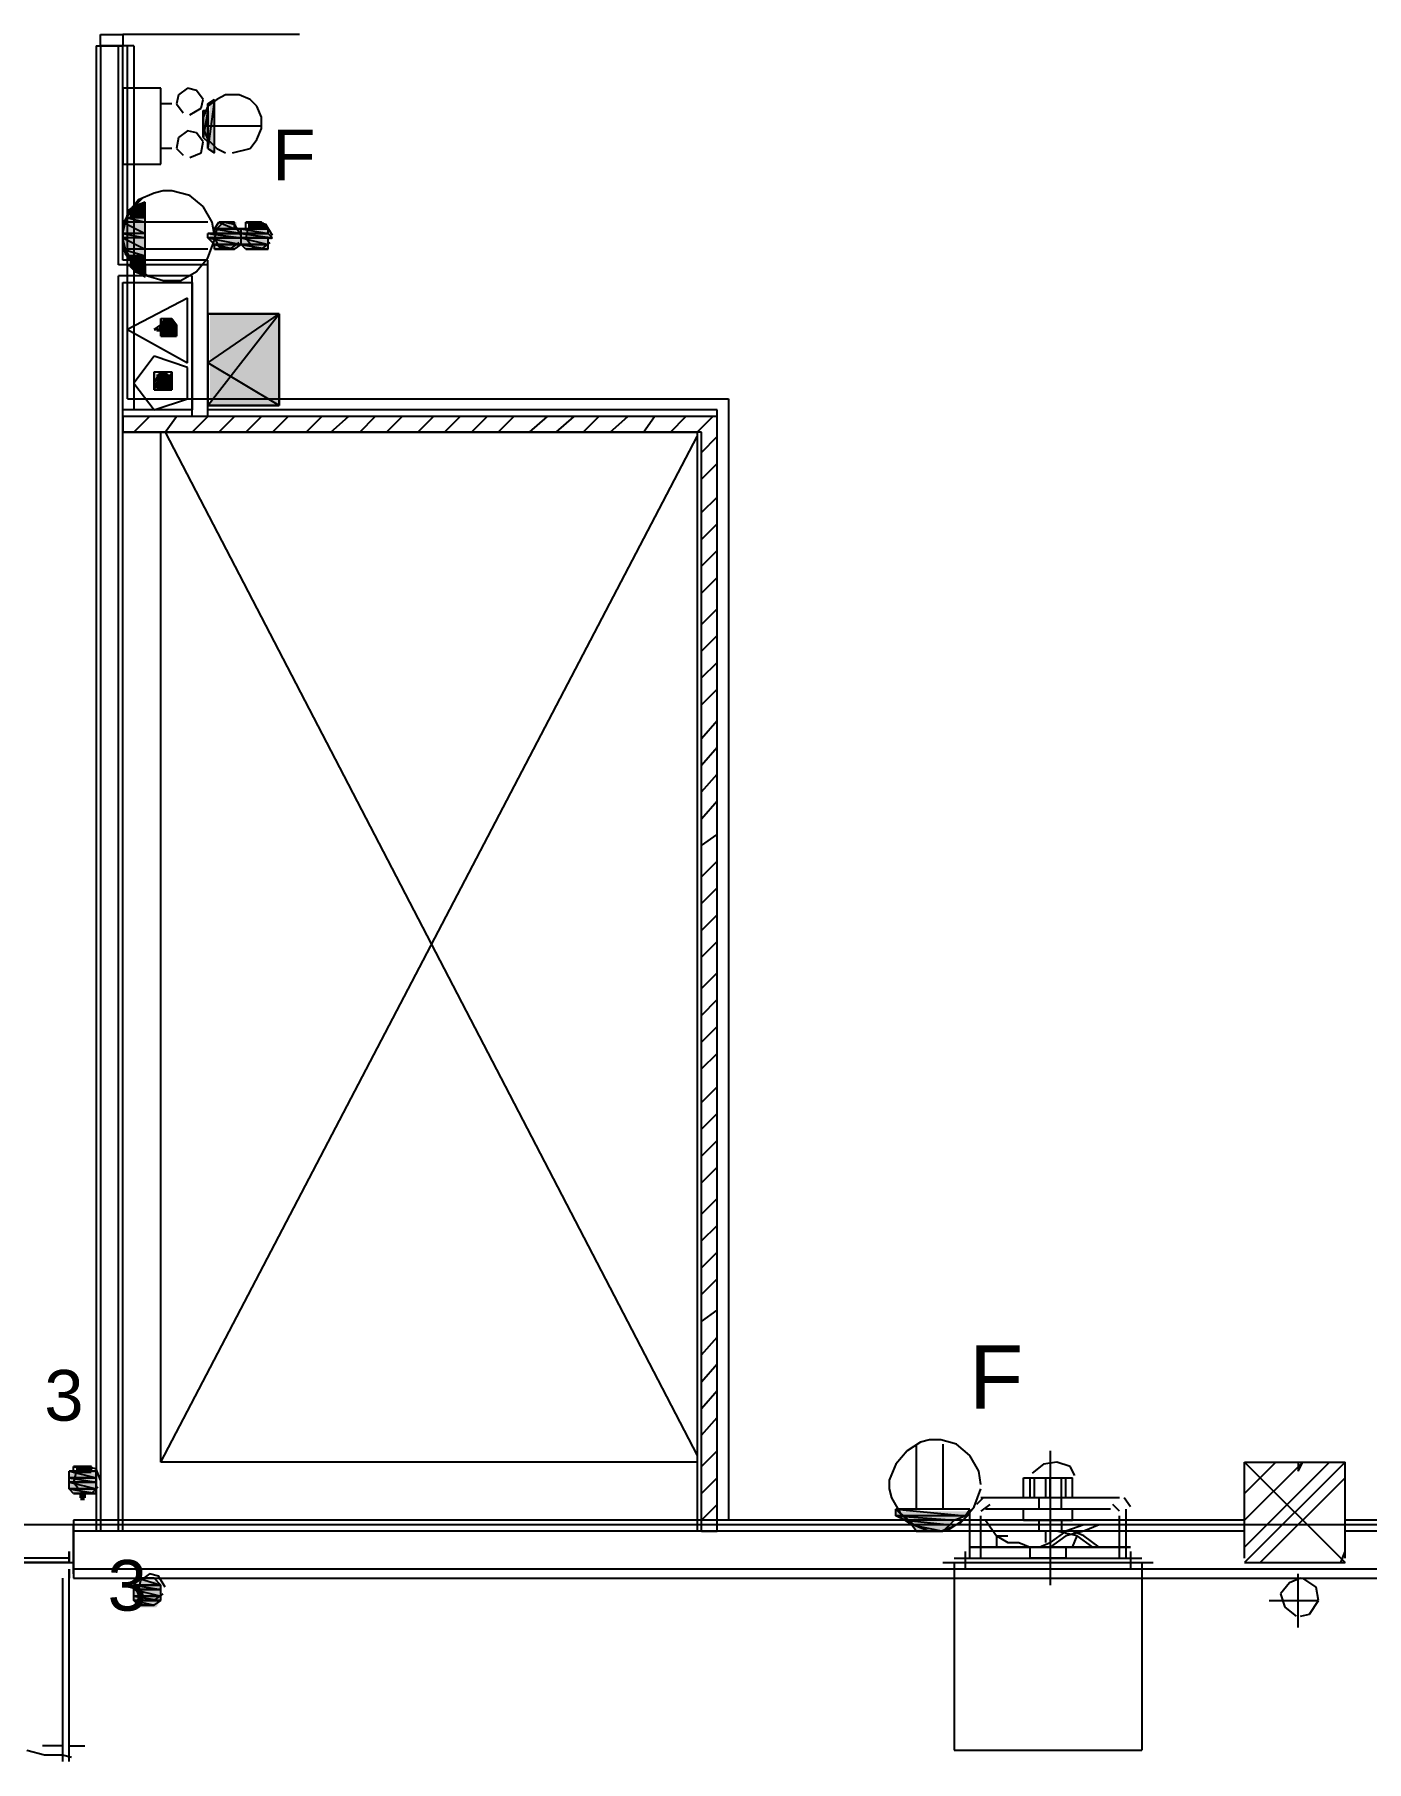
# Model space of a CAD drawing. Header units: millimetres. Extents: x 5 to 415, y 48 to 251.
# Drawn here: x 107.92 to 118.44, y 69.81 to 83.45 of the extents above; entities that cross this region are included whole.
import ezdxf

# ---------------------------------------------------------------- set-up
doc = ezdxf.new("R2010")
doc.units = ezdxf.units.MM
for name, color, linetype in [('H', 7, 'Continuous'), ('P', 7, 'Continuous'), ('T', 7, 'Continuous')]:
    doc.layers.add(name, color=color, linetype=linetype)

msp = doc.modelspace()

# ---------------------------------------------------------------- hatches: boundary and pattern name
at = {"layer": 'H', "linetype": 'Continuous'}
for points in [[(109.343, 82.515), (109.308, 82.55), (109.308, 82.885), (109.343, 82.938), (109.343, 82.515)], [(109.255, 82.638), (109.255, 82.85), (109.308, 82.85), (109.308, 82.585), (109.255, 82.638)], [(108.673, 82.038), (108.708, 82.091), (108.797, 82.091), (108.797, 82.038), (108.673, 82.038)], [(108.708, 82.091), (108.797, 82.127), (108.797, 82.091), (108.708, 82.091)], [(108.62, 81.968), (108.673, 82.003), (108.797, 82.003), (108.797, 81.968), (108.62, 81.968)], [(108.62, 81.88), (108.62, 81.968), (108.797, 81.968), (108.797, 81.88), (108.62, 81.88)], [(108.673, 82.003), (108.673, 82.038), (108.797, 82.038), (108.797, 82.003), (108.673, 82.003)], [(109.343, 81.915), (109.379, 81.968), (109.52, 81.968), (109.52, 81.915), (109.343, 81.915)], [(109.608, 81.915), (109.608, 81.968), (109.732, 81.968), (109.767, 81.915), (109.608, 81.915)], [(108.62, 81.827), (108.62, 81.88), (108.797, 81.88), (108.797, 81.827), (108.62, 81.827)], [(108.62, 81.756), (108.62, 81.827), (108.797, 81.827), (108.797, 81.756), (108.62, 81.756)], [(109.308, 81.827), (109.308, 81.88), (109.555, 81.88), (109.555, 81.827), (109.308, 81.827)], [(109.343, 81.792), (109.308, 81.827), (109.555, 81.827), (109.555, 81.792), (109.343, 81.792)], [(109.343, 81.88), (109.343, 81.915), (109.555, 81.915), (109.555, 81.88), (109.343, 81.88)], [(109.555, 81.88), (109.555, 81.915), (109.767, 81.915), (109.767, 81.88), (109.555, 81.88)], [(109.555, 81.827), (109.555, 81.88), (109.767, 81.88), (109.802, 81.827), (109.555, 81.827)], [(109.555, 81.792), (109.555, 81.827), (109.767, 81.827), (109.767, 81.792), (109.555, 81.792)], [(108.673, 81.703), (108.62, 81.756), (108.797, 81.756), (108.797, 81.703), (108.673, 81.703)], [(108.673, 81.615), (108.673, 81.703), (108.797, 81.703), (108.797, 81.615), (108.673, 81.615)], [(109.343, 81.756), (109.343, 81.792), (109.555, 81.792), (109.52, 81.756), (109.343, 81.756)], [(109.608, 81.756), (109.555, 81.792), (109.767, 81.792), (109.767, 81.756), (109.608, 81.756)], [(108.797, 81.527), (108.708, 81.58), (108.673, 81.615), (108.797, 81.58), (108.797, 81.527)], [(108.797, 81.58), (108.673, 81.615), (108.797, 81.615), (108.797, 81.58)], [(108.885, 81.104), (108.92, 81.157), (108.92, 81.104), (108.885, 81.104)], [(108.92, 81.068), (108.92, 81.192), (108.973, 81.192), (108.973, 81.068), (108.92, 81.068)], [(108.973, 81.068), (108.973, 81.192), (109.008, 81.192), (109.008, 81.068), (108.973, 81.068)], [(109.008, 81.068), (109.008, 81.192), (109.044, 81.157), (109.044, 81.068), (109.008, 81.068)], [(109.308, 80.522), (109.308, 81.245), (109.855, 81.245), (109.855, 80.522), (109.308, 80.522)], [(108.885, 80.645), (108.885, 80.768), (108.92, 80.768), (108.92, 80.645), (108.885, 80.645)], [(108.92, 80.645), (108.92, 80.768), (108.973, 80.768), (108.973, 80.645), (108.92, 80.645)], [(108.973, 80.645), (108.973, 80.768), (109.008, 80.768), (109.008, 80.645), (108.973, 80.645)], [(108.25, 72.09), (108.25, 72.143), (108.373, 72.143), (108.373, 72.09), (108.25, 72.09)], [(108.197, 72.055), (108.197, 72.09), (108.409, 72.09), (108.409, 72.055), (108.197, 72.055)], [(108.197, 72.002), (108.197, 72.055), (108.409, 72.055), (108.409, 72.002), (108.197, 72.002)], [(108.197, 71.967), (108.197, 72.002), (108.409, 72.002), (108.409, 71.967), (108.197, 71.967)], [(108.25, 71.931), (108.197, 71.967), (108.409, 71.967), (108.409, 71.931), (108.25, 71.931)], [(108.285, 71.878), (108.285, 71.931), (108.32, 71.931), (108.32, 71.878), (108.285, 71.878)], [(114.723, 71.755), (114.723, 71.79), (115.323, 71.79), (115.27, 71.755), (114.723, 71.755)], [(114.812, 71.72), (114.723, 71.755), (115.27, 71.755), (115.182, 71.72), (114.812, 71.72)], [(114.847, 71.667), (114.812, 71.72), (115.182, 71.72), (115.147, 71.667), (114.847, 71.667)], [(114.9, 71.632), (114.847, 71.667), (115.147, 71.667), (115.094, 71.632), (114.9, 71.632)], [(108.708, 71.208), (108.744, 71.243), (108.885, 71.243), (108.92, 71.208), (108.708, 71.208)], [(108.708, 71.173), (108.708, 71.208), (108.92, 71.208), (108.92, 71.173), (108.708, 71.173)], [(108.708, 71.12), (108.708, 71.173), (108.92, 71.173), (108.92, 71.12), (108.708, 71.12)], [(108.708, 71.085), (108.708, 71.12), (108.92, 71.12), (108.92, 71.085), (108.708, 71.085)], [(108.744, 71.032), (108.708, 71.085), (108.92, 71.085), (108.885, 71.032), (108.744, 71.032)]]:
    msp.add_hatch(color=256, dxfattribs=at).paths.add_polyline_path(points)

# ---------------------------------------------------------------- linework, layer by layer
at = {"layer": 'P'}
for points in [[(108.444, 83.361), (108.444, 83.45)], [(108.444, 83.45), (108.62, 83.45)], [(108.62, 83.45), (108.62, 83.361)], [(110.014, 83.45), (108.62, 83.45)], [(110.014, 83.45), (108.62, 83.45)], [(108.409, 83.361), (108.409, 71.632)], [(108.409, 83.361), (108.62, 83.361)], [(108.444, 83.361), (108.444, 71.632)], [(108.62, 83.361), (108.444, 83.361)], [(108.585, 83.361), (108.444, 83.361)], [(108.585, 83.361), (108.444, 83.361)], [(108.585, 81.633), (108.585, 83.361)], [(108.62, 81.668), (108.62, 83.361)], [(108.708, 83.361), (108.62, 83.361)], [(108.656, 80.574), (108.656, 83.361)], [(108.708, 83.361), (108.708, 80.486)], [(108.92, 83.026), (108.62, 83.026)], [(108.62, 83.026), (108.62, 82.427)], [(108.92, 82.427), (108.92, 83.026)], [(109.008, 82.903), (108.92, 82.903)], [(109.061, 82.973), (109.044, 82.903)], [(109.044, 82.903), (109.097, 82.832)], [(109.132, 83.026), (109.061, 82.973)], [(109.202, 83.009), (109.132, 83.026)], [(109.255, 82.938), (109.202, 83.009)], [(109.238, 82.868), (109.255, 82.938)], [(109.361, 82.938), (109.291, 82.885)], [(109.361, 82.938), (109.291, 82.885)], [(109.343, 82.938), (109.291, 82.55)], [(109.343, 82.938), (109.291, 82.55)], [(109.291, 82.903), (109.343, 82.938)], [(109.291, 82.55), (109.291, 82.903)], [(109.291, 82.55), (109.291, 82.903)], [(109.291, 82.903), (109.291, 82.603)], [(109.291, 82.903), (109.291, 82.603)], [(109.291, 82.85), (109.291, 82.903)], [(109.343, 82.515), (109.343, 82.938)], [(109.432, 82.973), (109.361, 82.938)], [(109.432, 82.973), (109.361, 82.938)], [(109.538, 82.973), (109.432, 82.973)], [(109.538, 82.973), (109.432, 82.973)], [(109.626, 82.938), (109.538, 82.973)], [(109.626, 82.938), (109.538, 82.973)], [(109.679, 82.885), (109.626, 82.938)], [(109.679, 82.885), (109.626, 82.938)], [(109.149, 82.815), (109.238, 82.868)], [(109.291, 82.885), (109.255, 82.797)], [(109.291, 82.885), (109.255, 82.797)], [(109.291, 82.85), (109.255, 82.638)], [(109.291, 82.85), (109.255, 82.638)], [(109.255, 82.638), (109.255, 82.85)], [(109.255, 82.85), (109.291, 82.85)], [(109.255, 82.638), (109.255, 82.85)], [(109.255, 82.85), (109.255, 82.691)], [(109.255, 82.85), (109.255, 82.691)], [(109.255, 82.815), (109.255, 82.85)], [(109.255, 82.691), (109.255, 82.815)], [(109.255, 82.691), (109.255, 82.815)], [(109.255, 82.815), (109.255, 82.726)], [(109.255, 82.815), (109.255, 82.726)], [(109.255, 82.762), (109.255, 82.815)], [(109.255, 82.797), (109.255, 82.709)], [(109.255, 82.797), (109.255, 82.709)], [(109.291, 82.603), (109.291, 82.85)], [(109.291, 82.603), (109.291, 82.85)], [(109.714, 82.797), (109.679, 82.885)], [(109.714, 82.797), (109.679, 82.885)], [(109.714, 82.709), (109.714, 82.797)], [(109.714, 82.709), (109.714, 82.797)], [(109.061, 82.638), (109.044, 82.55)], [(109.132, 82.691), (109.061, 82.638)], [(109.202, 82.673), (109.132, 82.691)], [(109.255, 82.603), (109.202, 82.673)], [(109.255, 82.726), (109.255, 82.762)], [(109.714, 82.726), (109.255, 82.726)], [(109.255, 82.726), (109.255, 82.691)], [(109.255, 82.709), (109.291, 82.621)], [(109.255, 82.709), (109.291, 82.621)], [(109.255, 82.691), (109.255, 82.638)], [(109.255, 82.638), (109.291, 82.603)], [(109.679, 82.621), (109.714, 82.709)], [(109.679, 82.621), (109.714, 82.709)], [(109.008, 82.55), (108.92, 82.55)], [(109.044, 82.55), (109.097, 82.497)], [(109.149, 82.479), (109.238, 82.515)], [(109.238, 82.515), (109.255, 82.603)], [(109.291, 82.621), (109.361, 82.55)], [(109.291, 82.621), (109.361, 82.55)], [(109.291, 82.603), (109.291, 82.55)], [(109.291, 82.55), (109.343, 82.515)], [(109.361, 82.55), (109.432, 82.515)], [(109.361, 82.55), (109.432, 82.515)], [(109.485, 82.515), (109.626, 82.55)], [(109.485, 82.515), (109.626, 82.55)], [(109.626, 82.55), (109.679, 82.621)], [(109.626, 82.55), (109.679, 82.621)], [(108.62, 82.427), (108.92, 82.427)], [(108.744, 82.144), (108.656, 82.038)], [(108.744, 82.144), (108.656, 82.038)], [(108.656, 82.056), (108.708, 82.091)], [(108.779, 82.162), (108.691, 82.074)], [(108.797, 82.127), (108.708, 82.091)], [(108.708, 82.091), (108.797, 82.127)], [(108.797, 82.091), (108.708, 82.091)], [(108.708, 82.091), (108.797, 82.056)], [(108.708, 82.091), (108.797, 82.056)], [(108.867, 82.197), (108.744, 82.144)], [(108.867, 82.197), (108.744, 82.144)], [(108.797, 81.545), (108.797, 82.127)], [(108.797, 82.056), (108.797, 82.091)], [(108.938, 82.215), (108.867, 82.197)], [(108.938, 82.215), (108.867, 82.197)], [(109.008, 82.215), (108.938, 82.215)], [(109.008, 82.215), (108.938, 82.215)], [(109.149, 82.18), (109.008, 82.215)], [(109.149, 82.18), (109.008, 82.215)], [(109.255, 82.091), (109.149, 82.18)], [(109.255, 82.091), (109.149, 82.18)], [(109.326, 81.968), (109.255, 82.091)], [(109.326, 81.968), (109.255, 82.091)], [(108.656, 82.038), (108.62, 81.897)], [(108.656, 82.038), (108.62, 81.897)], [(108.62, 81.968), (108.656, 82.003)], [(108.638, 81.986), (108.62, 81.897)], [(108.797, 81.968), (108.62, 81.968)], [(108.797, 81.968), (108.62, 81.968)], [(108.62, 81.968), (108.797, 81.88)], [(108.62, 81.968), (108.797, 81.88)], [(108.62, 81.88), (108.62, 81.968)], [(108.691, 82.074), (108.638, 81.986)], [(108.797, 82.056), (108.656, 82.056)], [(108.797, 82.056), (108.656, 82.056)], [(108.656, 82.056), (108.797, 82.003)], [(108.656, 82.056), (108.797, 82.003)], [(108.656, 82.003), (108.656, 82.056)], [(108.797, 82.003), (108.656, 82.003)], [(108.797, 82.003), (108.656, 82.003)], [(108.656, 82.003), (108.797, 81.968)], [(108.656, 82.003), (108.797, 81.968)], [(108.797, 82.003), (108.797, 82.056)], [(108.797, 81.968), (108.797, 82.003)], [(109.291, 81.968), (108.797, 81.968)], [(108.797, 81.88), (108.797, 81.968)], [(109.343, 81.862), (109.326, 81.968)], [(109.343, 81.862), (109.326, 81.968)], [(109.343, 81.915), (109.379, 81.968)], [(109.414, 81.968), (109.361, 81.915)], [(109.432, 81.968), (109.379, 81.968)], [(109.379, 81.968), (109.432, 81.968)], [(109.467, 81.968), (109.379, 81.968)], [(109.379, 81.968), (109.467, 81.968)], [(109.379, 81.968), (109.467, 81.968)], [(109.467, 81.968), (109.379, 81.968)], [(109.502, 81.968), (109.379, 81.968)], [(109.379, 81.968), (109.502, 81.968)], [(109.502, 81.968), (109.379, 81.968)], [(109.379, 81.968), (109.467, 81.968)], [(109.502, 81.968), (109.379, 81.968)], [(109.379, 81.968), (109.502, 81.915)], [(109.379, 81.968), (109.502, 81.915)], [(109.502, 81.95), (109.414, 81.968)], [(109.467, 81.968), (109.467, 81.968)], [(109.467, 81.968), (109.467, 81.968)], [(109.467, 81.968), (109.467, 81.968)], [(109.467, 81.968), (109.467, 81.968)], [(109.467, 81.968), (109.502, 81.968)], [(109.502, 81.915), (109.502, 81.968)], [(109.555, 81.862), (109.502, 81.95)], [(109.714, 81.968), (109.59, 81.968)], [(109.59, 81.968), (109.643, 81.968)], [(109.714, 81.968), (109.59, 81.968)], [(109.59, 81.968), (109.714, 81.968)], [(109.59, 81.968), (109.714, 81.968)], [(109.714, 81.968), (109.59, 81.968)], [(109.714, 81.968), (109.59, 81.968)], [(109.59, 81.968), (109.767, 81.915)], [(109.59, 81.968), (109.767, 81.915)], [(109.59, 81.915), (109.59, 81.968)], [(109.679, 81.968), (109.608, 81.915)], [(109.643, 81.968), (109.679, 81.968)], [(109.679, 81.968), (109.643, 81.968)], [(109.679, 81.968), (109.643, 81.968)], [(109.643, 81.968), (109.679, 81.968)], [(109.643, 81.968), (109.714, 81.968)], [(109.749, 81.95), (109.679, 81.968)], [(109.679, 81.968), (109.714, 81.968)], [(109.714, 81.968), (109.679, 81.968)], [(109.714, 81.968), (109.714, 81.968)], [(109.714, 81.968), (109.714, 81.968)], [(109.767, 81.915), (109.714, 81.968)], [(109.802, 81.862), (109.749, 81.95)], [(108.62, 81.897), (108.62, 81.827)], [(108.62, 81.897), (108.62, 81.827)], [(108.62, 81.897), (108.62, 81.809)], [(108.797, 81.88), (108.62, 81.88)], [(108.797, 81.88), (108.62, 81.88)], [(108.62, 81.88), (108.797, 81.844)], [(108.62, 81.88), (108.797, 81.844)], [(108.62, 81.844), (108.62, 81.88)], [(108.797, 81.844), (108.62, 81.844)], [(108.797, 81.844), (108.62, 81.844)], [(108.62, 81.844), (108.797, 81.756)], [(108.62, 81.844), (108.797, 81.756)], [(108.62, 81.756), (108.62, 81.844)], [(108.62, 81.827), (108.638, 81.756)], [(108.62, 81.827), (108.638, 81.756)], [(108.797, 81.844), (108.797, 81.88)], [(108.797, 81.756), (108.797, 81.844)], [(109.343, 81.88), (109.291, 81.88)], [(109.291, 81.88), (109.555, 81.88)], [(109.555, 81.88), (109.291, 81.88)], [(109.291, 81.88), (109.555, 81.844)], [(109.291, 81.88), (109.555, 81.844)], [(109.291, 81.844), (109.291, 81.88)], [(109.555, 81.844), (109.291, 81.844)], [(109.555, 81.844), (109.291, 81.844)], [(109.291, 81.844), (109.555, 81.844)], [(109.291, 81.844), (109.555, 81.844)], [(109.555, 81.844), (109.291, 81.844)], [(109.555, 81.844), (109.291, 81.844)], [(109.291, 81.844), (109.555, 81.792)], [(109.291, 81.844), (109.555, 81.792)], [(109.343, 81.792), (109.291, 81.844)], [(109.291, 81.686), (109.343, 81.827)], [(109.291, 81.686), (109.343, 81.827)], [(109.361, 81.915), (109.343, 81.844)], [(109.502, 81.915), (109.343, 81.915)], [(109.555, 81.915), (109.343, 81.915)], [(109.343, 81.915), (109.555, 81.915)], [(109.555, 81.915), (109.343, 81.915)], [(109.343, 81.915), (109.502, 81.915)], [(109.555, 81.915), (109.343, 81.915)], [(109.343, 81.915), (109.555, 81.88)], [(109.343, 81.915), (109.555, 81.88)], [(109.343, 81.88), (109.343, 81.915)], [(109.555, 81.88), (109.343, 81.88)], [(109.555, 81.88), (109.343, 81.88)], [(109.343, 81.88), (109.555, 81.88)], [(109.555, 81.88), (109.343, 81.88)], [(109.343, 81.844), (109.379, 81.774)], [(109.502, 81.915), (109.555, 81.915)], [(109.555, 81.88), (109.555, 81.915)], [(109.59, 81.915), (109.555, 81.915)], [(109.555, 81.915), (109.767, 81.915)], [(109.767, 81.915), (109.555, 81.915)], [(109.555, 81.915), (109.767, 81.88)], [(109.555, 81.915), (109.767, 81.88)], [(109.555, 81.88), (109.555, 81.915)], [(109.555, 81.88), (109.555, 81.88)], [(109.555, 81.844), (109.555, 81.88)], [(109.767, 81.88), (109.555, 81.88)], [(109.767, 81.88), (109.555, 81.88)], [(109.555, 81.88), (109.767, 81.88)], [(109.555, 81.88), (109.767, 81.88)], [(109.767, 81.88), (109.555, 81.88)], [(109.767, 81.88), (109.555, 81.88)], [(109.555, 81.88), (109.802, 81.844)], [(109.555, 81.88), (109.802, 81.844)], [(109.555, 81.844), (109.555, 81.88)], [(109.555, 81.844), (109.555, 81.844)], [(109.555, 81.844), (109.555, 81.844)], [(109.555, 81.792), (109.555, 81.844)], [(109.802, 81.844), (109.555, 81.844)], [(109.767, 81.844), (109.555, 81.844)], [(109.555, 81.844), (109.767, 81.844)], [(109.767, 81.844), (109.555, 81.844)], [(109.555, 81.844), (109.802, 81.844)], [(109.767, 81.844), (109.555, 81.844)], [(109.555, 81.844), (109.767, 81.792)], [(109.555, 81.844), (109.767, 81.792)], [(109.555, 81.792), (109.555, 81.844)], [(109.608, 81.915), (109.59, 81.844)], [(109.767, 81.915), (109.59, 81.915)], [(109.767, 81.915), (109.59, 81.915)], [(109.59, 81.915), (109.767, 81.915)], [(109.767, 81.915), (109.59, 81.915)], [(109.59, 81.844), (109.643, 81.774)], [(109.767, 81.915), (109.767, 81.915)], [(109.767, 81.88), (109.767, 81.915)], [(109.767, 81.88), (109.767, 81.88)], [(109.767, 81.88), (109.767, 81.88)], [(109.802, 81.844), (109.767, 81.88)], [(109.802, 81.844), (109.767, 81.844)], [(109.767, 81.792), (109.767, 81.844)], [(108.62, 81.809), (108.638, 81.721)], [(108.797, 81.756), (108.62, 81.756)], [(108.797, 81.756), (108.62, 81.756)], [(108.62, 81.756), (108.797, 81.703)], [(108.62, 81.756), (108.797, 81.703)], [(108.656, 81.703), (108.62, 81.756)], [(108.638, 81.756), (108.708, 81.633)], [(108.638, 81.756), (108.708, 81.633)], [(108.638, 81.721), (108.691, 81.65)], [(108.797, 81.703), (108.656, 81.703)], [(108.797, 81.703), (108.656, 81.703)], [(108.656, 81.703), (108.797, 81.633)], [(108.656, 81.703), (108.797, 81.633)], [(108.656, 81.633), (108.656, 81.703)], [(109.291, 81.756), (108.797, 81.756)], [(108.797, 81.703), (108.797, 81.756)], [(108.797, 81.633), (108.797, 81.703)], [(109.202, 81.58), (109.291, 81.686)], [(109.202, 81.58), (109.291, 81.686)], [(109.555, 81.792), (109.343, 81.792)], [(109.555, 81.792), (109.343, 81.792)], [(109.343, 81.792), (109.555, 81.792)], [(109.343, 81.792), (109.555, 81.792)], [(109.555, 81.792), (109.343, 81.792)], [(109.555, 81.792), (109.343, 81.792)], [(109.343, 81.792), (109.502, 81.756)], [(109.343, 81.792), (109.502, 81.756)], [(109.343, 81.756), (109.343, 81.792)], [(109.502, 81.756), (109.343, 81.756)], [(109.502, 81.756), (109.343, 81.756)], [(109.343, 81.756), (109.379, 81.756)], [(109.343, 81.756), (109.502, 81.756)], [(109.502, 81.756), (109.343, 81.756)], [(109.379, 81.774), (109.467, 81.756)], [(109.379, 81.756), (109.502, 81.756)], [(109.467, 81.756), (109.379, 81.756)], [(109.379, 81.756), (109.467, 81.756)], [(109.379, 81.756), (109.467, 81.756)], [(109.467, 81.756), (109.379, 81.756)], [(109.467, 81.756), (109.379, 81.756)], [(109.379, 81.756), (109.467, 81.756)], [(109.467, 81.756), (109.379, 81.756)], [(109.379, 81.756), (109.502, 81.756)], [(109.432, 81.756), (109.379, 81.756)], [(109.379, 81.756), (109.432, 81.756)], [(109.432, 81.756), (109.467, 81.756)], [(109.467, 81.756), (109.432, 81.756)], [(109.467, 81.756), (109.538, 81.809)], [(109.467, 81.756), (109.467, 81.756)], [(109.467, 81.756), (109.467, 81.756)], [(109.502, 81.756), (109.467, 81.756)], [(109.502, 81.756), (109.555, 81.792)], [(109.502, 81.756), (109.502, 81.756)], [(109.555, 81.792), (109.555, 81.792)], [(109.555, 81.792), (109.555, 81.792)], [(109.767, 81.792), (109.555, 81.792)], [(109.767, 81.792), (109.555, 81.792)], [(109.555, 81.792), (109.767, 81.792)], [(109.555, 81.792), (109.767, 81.792)], [(109.767, 81.792), (109.555, 81.792)], [(109.767, 81.792), (109.555, 81.792)], [(109.555, 81.792), (109.767, 81.756)], [(109.555, 81.792), (109.767, 81.756)], [(109.59, 81.756), (109.555, 81.792)], [(109.767, 81.756), (109.59, 81.756)], [(109.714, 81.756), (109.59, 81.756)], [(109.59, 81.756), (109.714, 81.756)], [(109.59, 81.756), (109.714, 81.756)], [(109.714, 81.756), (109.59, 81.756)], [(109.714, 81.756), (109.59, 81.756)], [(109.59, 81.756), (109.714, 81.756)], [(109.714, 81.756), (109.59, 81.756)], [(109.59, 81.756), (109.767, 81.756)], [(109.714, 81.756), (109.59, 81.756)], [(109.59, 81.756), (109.679, 81.756)], [(109.59, 81.756), (109.679, 81.756)], [(109.643, 81.756), (109.59, 81.756)], [(109.643, 81.774), (109.714, 81.756)], [(109.679, 81.756), (109.643, 81.756)], [(109.643, 81.756), (109.679, 81.756)], [(109.679, 81.756), (109.643, 81.756)], [(109.679, 81.756), (109.714, 81.756)], [(109.679, 81.756), (109.679, 81.756)], [(109.679, 81.756), (109.679, 81.756)], [(109.714, 81.756), (109.784, 81.809)], [(109.714, 81.756), (109.714, 81.756)], [(109.714, 81.756), (109.714, 81.756)], [(109.767, 81.756), (109.714, 81.756)], [(109.767, 81.792), (109.767, 81.792)], [(109.767, 81.792), (109.767, 81.792)], [(109.767, 81.756), (109.767, 81.792)], [(109.291, 81.633), (108.585, 81.633)], [(108.585, 71.632), (108.585, 81.545)], [(109.167, 81.545), (108.585, 81.545)], [(109.291, 81.668), (108.62, 81.668)], [(108.797, 81.633), (108.656, 81.633)], [(108.656, 81.633), (108.797, 81.58)], [(108.797, 81.58), (108.656, 81.633)], [(108.656, 81.633), (108.797, 81.633)], [(108.797, 81.58), (108.656, 81.633)], [(108.691, 81.65), (108.744, 81.58)], [(108.708, 81.633), (108.814, 81.545)], [(108.708, 81.633), (108.814, 81.545)], [(108.708, 81.58), (108.797, 81.58)], [(108.797, 81.545), (108.708, 81.58)], [(108.797, 81.633), (108.797, 81.58)], [(108.797, 81.58), (108.797, 81.545)], [(108.814, 81.545), (108.938, 81.509)], [(108.814, 81.545), (108.938, 81.509)], [(109.079, 81.509), (109.202, 81.58)], [(109.079, 81.509), (109.202, 81.58)], [(109.167, 80.433), (109.167, 81.545)], [(109.291, 80.486), (109.291, 81.668)], [(109.291, 80.433), (109.291, 81.633)], [(108.62, 71.632), (108.62, 81.492)], [(108.62, 81.492), (109.167, 81.492)], [(108.938, 81.509), (109.008, 81.509)], [(108.938, 81.509), (109.008, 81.509)], [(109.008, 81.509), (109.079, 81.509)], [(109.008, 81.509), (109.079, 81.509)], [(109.167, 81.492), (109.167, 80.486)], [(109.132, 81.368), (108.656, 81.121)], [(109.132, 80.857), (109.132, 81.368)], [(108.867, 81.121), (108.92, 81.157)], [(108.92, 81.157), (108.867, 81.121)], [(108.955, 81.209), (108.92, 81.068)], [(108.955, 81.209), (108.92, 81.068)], [(108.92, 81.068), (108.92, 81.209)], [(108.92, 81.209), (108.955, 81.209)], [(108.92, 81.068), (108.92, 81.209)], [(108.92, 81.209), (108.92, 81.068)], [(108.92, 81.209), (108.92, 81.068)], [(108.92, 81.068), (108.92, 81.209)], [(108.92, 81.068), (108.92, 81.209)], [(108.92, 81.209), (108.92, 81.068)], [(108.92, 81.209), (108.92, 81.068)], [(108.92, 81.157), (108.92, 81.209)], [(108.938, 81.192), (108.92, 81.121)], [(108.92, 81.068), (108.92, 81.157)], [(108.92, 81.157), (108.92, 81.121)], [(108.92, 81.121), (108.92, 81.157)], [(108.92, 81.121), (108.92, 81.157)], [(108.92, 81.157), (108.92, 81.121)], [(109.008, 81.192), (108.938, 81.192)], [(109.008, 81.209), (108.955, 81.068)], [(109.008, 81.209), (108.955, 81.068)], [(108.955, 81.068), (108.955, 81.209)], [(108.955, 81.209), (109.008, 81.209)], [(108.955, 81.068), (108.955, 81.209)], [(108.955, 81.209), (108.955, 81.068)], [(108.955, 81.209), (108.955, 81.068)], [(108.955, 81.068), (108.955, 81.209)], [(108.955, 81.068), (108.955, 81.209)], [(108.955, 81.209), (108.955, 81.068)], [(108.955, 81.068), (108.955, 81.209)], [(108.955, 81.209), (108.955, 81.068)], [(108.955, 81.209), (108.955, 81.068)], [(108.955, 81.068), (108.955, 81.209)], [(108.955, 81.068), (108.955, 81.209)], [(108.955, 81.209), (108.955, 81.068)], [(108.955, 81.068), (108.955, 81.209)], [(109.008, 81.068), (109.008, 81.209)], [(109.008, 81.209), (109.044, 81.157)], [(109.008, 81.068), (109.008, 81.209)], [(109.008, 81.209), (109.008, 81.068)], [(109.008, 81.209), (109.008, 81.068)], [(109.008, 81.068), (109.008, 81.209)], [(109.008, 81.068), (109.008, 81.209)], [(109.008, 81.209), (109.008, 81.068)], [(109.008, 81.068), (109.008, 81.209)], [(109.008, 81.209), (109.008, 81.068)], [(109.008, 81.068), (109.008, 81.209)], [(109.044, 81.121), (109.008, 81.192)], [(109.044, 81.157), (109.008, 81.068)], [(109.044, 81.157), (109.008, 81.068)], [(109.044, 81.121), (109.044, 81.157)], [(109.044, 81.157), (109.044, 81.121)], [(109.044, 81.157), (109.044, 81.121)], [(109.044, 81.121), (109.044, 81.157)], [(109.044, 81.121), (109.044, 81.157)], [(109.044, 81.157), (109.044, 81.121)], [(109.044, 81.068), (109.044, 81.157)], [(109.044, 81.157), (109.044, 81.068)], [(109.044, 81.068), (109.044, 81.157)], [(109.044, 81.157), (109.044, 81.121)], [(109.044, 81.068), (109.044, 81.157)], [(109.291, 81.245), (109.291, 80.522)], [(109.291, 80.522), (109.855, 81.245)], [(109.855, 81.245), (109.291, 81.245)], [(109.291, 80.522), (109.855, 81.245)], [(109.291, 80.522), (109.291, 81.245)], [(109.291, 81.245), (109.855, 81.245)], [(109.855, 81.245), (109.291, 81.245)], [(109.291, 81.245), (109.291, 80.522)], [(109.291, 80.857), (109.855, 81.245)], [(109.855, 81.245), (109.855, 80.522)], [(109.855, 81.245), (109.855, 80.522)], [(109.855, 81.245), (109.855, 80.522)], [(109.855, 80.522), (109.855, 81.245)], [(108.656, 81.121), (109.132, 80.857)], [(108.867, 81.121), (108.92, 81.121)], [(108.92, 81.121), (108.867, 81.121)], [(108.92, 81.121), (108.973, 81.068)], [(108.92, 81.121), (108.92, 81.121)], [(108.92, 81.121), (108.92, 81.121)], [(108.92, 81.121), (108.92, 81.068)], [(108.92, 81.068), (108.92, 81.121)], [(108.92, 81.068), (108.955, 81.068)], [(108.92, 81.068), (108.92, 81.068)], [(108.92, 81.068), (108.92, 81.068)], [(108.92, 81.068), (108.92, 81.068)], [(108.955, 81.068), (109.008, 81.068)], [(108.955, 81.068), (108.955, 81.068)], [(108.955, 81.068), (108.955, 81.068)], [(108.955, 81.068), (108.955, 81.068)], [(108.955, 81.068), (108.955, 81.068)], [(108.973, 81.068), (109.044, 81.121)], [(109.008, 81.068), (109.044, 81.068)], [(109.008, 81.068), (109.008, 81.068)], [(109.008, 81.068), (109.008, 81.068)], [(109.008, 81.068), (109.008, 81.068)], [(109.044, 81.121), (109.044, 81.121)], [(109.044, 81.121), (109.044, 81.121)], [(109.044, 81.121), (109.044, 81.068)], [(108.867, 80.91), (108.708, 80.698)], [(109.132, 80.821), (108.867, 80.91)], [(109.855, 80.522), (109.291, 80.857)], [(108.92, 80.786), (108.867, 80.645)], [(108.92, 80.786), (108.867, 80.645)], [(108.867, 80.645), (108.867, 80.786)], [(108.867, 80.786), (108.92, 80.786)], [(108.867, 80.645), (108.867, 80.786)], [(108.867, 80.786), (108.867, 80.645)], [(108.867, 80.786), (108.867, 80.645)], [(108.867, 80.645), (108.867, 80.786)], [(108.867, 80.645), (108.867, 80.786)], [(108.867, 80.786), (108.867, 80.645)], [(108.867, 80.786), (108.867, 80.645)], [(108.867, 80.733), (108.867, 80.786)], [(108.903, 80.768), (108.867, 80.698)], [(108.867, 80.645), (108.867, 80.733)], [(108.867, 80.733), (108.867, 80.698)], [(108.867, 80.698), (108.867, 80.733)], [(108.867, 80.698), (108.867, 80.733)], [(108.867, 80.733), (108.867, 80.698)], [(108.867, 80.733), (108.867, 80.698)], [(108.867, 80.698), (108.867, 80.733)], [(108.867, 80.698), (108.867, 80.733)], [(108.867, 80.733), (108.867, 80.698)], [(108.973, 80.768), (108.903, 80.768)], [(108.955, 80.786), (108.92, 80.645)], [(108.955, 80.786), (108.92, 80.645)], [(108.92, 80.645), (108.92, 80.786)], [(108.92, 80.786), (108.955, 80.786)], [(108.92, 80.645), (108.92, 80.786)], [(108.92, 80.786), (108.92, 80.645)], [(108.92, 80.786), (108.92, 80.645)], [(108.92, 80.645), (108.92, 80.786)], [(108.92, 80.645), (108.92, 80.786)], [(108.92, 80.786), (108.92, 80.645)], [(108.92, 80.645), (108.92, 80.786)], [(108.92, 80.786), (108.92, 80.645)], [(108.92, 80.645), (108.92, 80.786)], [(109.008, 80.786), (108.955, 80.645)], [(109.008, 80.786), (108.955, 80.645)], [(108.955, 80.645), (108.955, 80.786)], [(108.955, 80.786), (109.008, 80.786)], [(108.955, 80.645), (108.955, 80.786)], [(108.955, 80.786), (108.955, 80.645)], [(108.955, 80.786), (108.955, 80.645)], [(108.955, 80.645), (108.955, 80.786)], [(108.955, 80.645), (108.955, 80.786)], [(108.955, 80.786), (108.955, 80.645)], [(108.955, 80.645), (108.955, 80.786)], [(108.955, 80.786), (108.955, 80.645)], [(108.955, 80.645), (108.955, 80.786)], [(108.991, 80.698), (108.973, 80.768)], [(109.008, 80.645), (109.008, 80.786)], [(109.008, 80.786), (109.008, 80.733)], [(109.008, 80.645), (109.008, 80.786)], [(109.008, 80.698), (109.008, 80.733)], [(109.008, 80.733), (109.008, 80.698)], [(109.008, 80.733), (109.008, 80.698)], [(109.008, 80.698), (109.008, 80.733)], [(109.008, 80.698), (109.008, 80.733)], [(109.008, 80.733), (109.008, 80.698)], [(109.008, 80.645), (109.008, 80.733)], [(109.008, 80.733), (109.008, 80.645)], [(109.008, 80.645), (109.008, 80.733)], [(109.008, 80.733), (109.008, 80.698)], [(109.008, 80.645), (109.008, 80.733)], [(109.008, 80.733), (109.008, 80.645)], [(109.008, 80.733), (109.008, 80.645)], [(109.132, 80.574), (109.132, 80.821)], [(108.708, 80.698), (108.867, 80.486)], [(108.867, 80.698), (108.938, 80.645)], [(108.867, 80.698), (108.867, 80.698)], [(108.867, 80.698), (108.867, 80.698)], [(108.867, 80.698), (108.867, 80.645)], [(108.867, 80.645), (108.867, 80.698)], [(108.867, 80.645), (108.92, 80.645)], [(108.867, 80.645), (108.867, 80.645)], [(108.867, 80.645), (108.867, 80.645)], [(108.867, 80.645), (108.867, 80.645)], [(108.92, 80.645), (108.955, 80.645)], [(108.92, 80.645), (108.92, 80.645)], [(108.92, 80.645), (108.92, 80.645)], [(108.92, 80.645), (108.92, 80.645)], [(108.938, 80.645), (108.991, 80.698)], [(108.955, 80.645), (109.008, 80.645)], [(108.955, 80.645), (108.955, 80.645)], [(108.955, 80.645), (108.955, 80.645)], [(108.955, 80.645), (108.955, 80.645)], [(109.008, 80.698), (109.008, 80.698)], [(109.008, 80.698), (109.008, 80.698)], [(109.008, 80.698), (109.008, 80.645)], [(109.008, 80.645), (109.008, 80.645)], [(109.167, 80.486), (108.62, 80.486)], [(108.656, 80.574), (113.4, 80.574)], [(108.867, 80.486), (109.132, 80.574)], [(109.855, 80.522), (109.291, 80.522)], [(109.855, 80.522), (109.291, 80.522)], [(109.291, 80.522), (109.855, 80.522)], [(113.312, 80.486), (109.291, 80.486)], [(113.312, 71.632), (113.312, 80.486)], [(113.4, 80.574), (113.4, 71.72)], [(108.62, 80.433), (108.62, 80.31)], [(113.312, 80.433), (108.62, 80.433)], [(108.708, 80.31), (108.832, 80.433)], [(108.955, 80.31), (109.044, 80.433)], [(109.167, 80.31), (109.291, 80.433)], [(109.379, 80.31), (109.502, 80.433)], [(109.59, 80.31), (109.714, 80.433)], [(109.802, 80.31), (109.926, 80.433)], [(110.067, 80.31), (110.19, 80.433)], [(110.261, 80.31), (110.402, 80.433)], [(110.49, 80.31), (110.613, 80.433)], [(110.702, 80.31), (110.825, 80.433)], [(110.949, 80.31), (111.072, 80.433)], [(111.16, 80.31), (111.284, 80.433)], [(111.372, 80.31), (111.495, 80.433)], [(111.584, 80.31), (111.707, 80.433)], [(111.831, 80.31), (111.972, 80.433)], [(112.042, 80.31), (112.183, 80.433)], [(112.254, 80.31), (112.377, 80.433)], [(112.466, 80.31), (112.607, 80.433)], [(112.73, 80.31), (112.818, 80.433)], [(112.942, 80.31), (113.065, 80.433)], [(113.153, 80.31), (113.277, 80.433)], [(113.312, 71.632), (113.312, 80.433)], [(108.62, 80.31), (113.153, 80.31)], [(113.189, 80.31), (108.62, 80.31)], [(108.92, 72.178), (108.92, 80.31)], [(108.92, 72.178), (113.153, 80.275)], [(108.955, 80.31), (113.153, 72.231)], [(113.153, 80.31), (113.153, 71.632)], [(113.189, 71.632), (113.189, 80.31)], [(113.189, 80.151), (113.312, 80.275)], [(113.189, 79.939), (113.312, 80.063)], [(113.189, 79.675), (113.312, 79.798)], [(113.189, 79.463), (113.312, 79.587)], [(113.189, 79.252), (113.312, 79.375)], [(113.189, 79.04), (113.312, 79.163)], [(113.189, 78.793), (113.312, 78.916)], [(113.189, 78.581), (113.312, 78.705)], [(113.189, 78.37), (113.312, 78.493)], [(113.189, 78.158), (113.312, 78.281)], [(113.189, 77.893), (113.312, 78.034)], [(113.189, 77.682), (113.312, 77.823)], [(113.189, 77.47), (113.312, 77.611)], [(113.189, 77.258), (113.312, 77.399)], [(113.189, 77.047), (113.312, 77.135)], [(113.189, 76.8), (113.312, 76.923)], [(113.189, 76.588), (113.312, 76.712)], [(113.189, 76.376), (113.312, 76.5)], [(113.189, 76.165), (113.312, 76.288)], [(113.189, 75.918), (113.312, 76.041)], [(113.189, 75.706), (113.312, 75.83)], [(113.189, 75.494), (113.312, 75.618)], [(113.189, 75.283), (113.312, 75.406)], [(113.189, 75.018), (113.312, 75.142)], [(113.189, 74.807), (113.312, 74.93)], [(113.189, 74.595), (113.312, 74.718)], [(113.189, 74.383), (113.312, 74.507)], [(113.189, 74.136), (113.312, 74.26)], [(113.189, 73.925), (113.312, 74.048)], [(113.189, 73.713), (113.312, 73.836)], [(113.189, 73.501), (113.312, 73.625)], [(113.189, 73.29), (113.312, 73.378)], [(113.189, 73.025), (113.312, 73.166)], [(113.189, 72.813), (113.312, 72.954)], [(113.189, 72.602), (113.312, 72.743)], [(113.189, 72.39), (113.312, 72.531)], [(113.189, 72.143), (113.312, 72.267)], [(114.812, 72.267), (114.723, 72.161)], [(114.812, 72.267), (114.723, 72.161)], [(114.917, 72.337), (114.812, 72.267)], [(114.917, 72.337), (114.812, 72.267)], [(114.882, 72.319), (114.882, 71.808)], [(114.988, 72.355), (114.917, 72.337)], [(114.988, 72.355), (114.917, 72.337)], [(115.076, 72.355), (114.988, 72.355)], [(115.076, 72.355), (114.988, 72.355)], [(115.2, 72.319), (115.076, 72.355)], [(115.2, 72.319), (115.076, 72.355)], [(115.094, 72.319), (115.094, 71.808)], [(115.305, 72.231), (115.2, 72.319)], [(115.305, 72.231), (115.2, 72.319)], [(115.94, 72.267), (115.94, 71.208)], [(108.373, 72.143), (108.232, 72.143)], [(108.232, 72.143), (108.285, 72.143)], [(108.373, 72.143), (108.232, 72.143)], [(108.232, 72.143), (108.373, 72.108)], [(108.232, 72.143), (108.373, 72.108)], [(108.232, 72.108), (108.232, 72.143)], [(108.32, 72.143), (108.25, 72.09)], [(108.285, 72.143), (108.32, 72.143)], [(108.32, 72.143), (108.285, 72.143)], [(108.32, 72.143), (108.285, 72.143)], [(108.285, 72.143), (108.32, 72.143)], [(108.285, 72.143), (108.373, 72.143)], [(108.409, 72.125), (108.32, 72.143)], [(108.32, 72.143), (108.373, 72.143)], [(108.373, 72.143), (108.32, 72.143)], [(108.373, 72.108), (108.373, 72.143)], [(113.153, 72.178), (108.92, 72.178)], [(114.723, 72.161), (114.67, 72.037)], [(114.723, 72.161), (114.67, 72.037)], [(115.376, 72.108), (115.305, 72.231)], [(115.376, 72.108), (115.305, 72.231)], [(115.888, 72.161), (115.799, 72.09)], [(115.993, 72.178), (115.888, 72.161)], [(116.099, 72.143), (115.993, 72.178)], [(116.134, 72.073), (116.099, 72.143)], [(117.475, 71.931), (117.722, 72.178)], [(117.475, 71.72), (117.934, 72.178)], [(117.475, 71.508), (118.145, 72.178)], [(117.475, 72.178), (118.269, 72.178)], [(117.475, 71.42), (117.475, 72.178)], [(118.269, 72.178), (117.475, 71.385)], [(117.475, 72.178), (118.269, 71.385)], [(117.898, 72.178), (117.898, 72.108)], [(117.898, 72.108), (117.934, 72.178)], [(118.269, 71.42), (118.269, 72.178)], [(108.409, 72.108), (108.197, 72.108)], [(108.197, 72.108), (108.232, 72.108)], [(108.409, 72.108), (108.197, 72.108)], [(108.197, 72.108), (108.409, 72.055)], [(108.197, 72.108), (108.409, 72.055)], [(108.197, 72.055), (108.197, 72.108)], [(108.409, 72.055), (108.197, 72.055)], [(108.409, 72.055), (108.197, 72.055)], [(108.197, 72.055), (108.409, 72.055)], [(108.197, 72.055), (108.409, 72.055)], [(108.409, 72.055), (108.197, 72.055)], [(108.409, 72.055), (108.197, 72.055)], [(108.197, 72.055), (108.409, 72.02)], [(108.197, 72.055), (108.409, 72.02)], [(108.197, 72.02), (108.197, 72.055)], [(108.409, 72.02), (108.197, 72.02)], [(108.409, 72.02), (108.197, 72.02)], [(108.197, 72.02), (108.409, 72.02)], [(108.197, 72.02), (108.409, 72.02)], [(108.409, 72.02), (108.197, 72.02)], [(108.409, 72.02), (108.197, 72.02)], [(108.197, 72.02), (108.409, 71.967)], [(108.197, 72.02), (108.409, 71.967)], [(108.197, 71.967), (108.197, 72.02)], [(108.373, 72.108), (108.232, 72.108)], [(108.409, 72.108), (108.232, 72.108)], [(108.232, 72.108), (108.409, 72.108)], [(108.409, 72.108), (108.232, 72.108)], [(108.232, 72.108), (108.373, 72.108)], [(108.409, 72.108), (108.232, 72.108)], [(108.232, 72.108), (108.409, 72.108)], [(108.232, 72.108), (108.409, 72.108)], [(108.25, 72.09), (108.232, 72.02)], [(108.232, 72.02), (108.285, 71.949)], [(108.373, 72.108), (108.409, 72.108)], [(108.444, 72.037), (108.409, 72.125)], [(108.409, 72.108), (108.409, 72.108)], [(108.409, 72.055), (108.409, 72.108)], [(108.409, 72.055), (108.409, 72.055)], [(108.409, 72.055), (108.409, 72.055)], [(108.409, 72.02), (108.409, 72.055)], [(108.409, 72.02), (108.409, 72.02)], [(108.409, 72.02), (108.409, 72.02)], [(108.409, 71.967), (108.409, 72.02)], [(113.189, 71.931), (113.312, 72.055)], [(114.67, 72.037), (114.67, 71.967)], [(114.67, 72.037), (114.67, 71.967)], [(115.394, 72.002), (115.376, 72.108)], [(115.394, 72.002), (115.376, 72.108)], [(115.729, 71.896), (115.729, 72.055)], [(115.729, 72.055), (116.117, 72.055)], [(115.782, 71.896), (115.782, 72.055)], [(115.782, 71.896), (115.782, 72.055)], [(115.817, 71.896), (115.817, 72.055)], [(115.905, 71.896), (115.905, 72.055)], [(115.94, 71.896), (115.94, 72.055)], [(116.029, 71.896), (116.029, 72.055)], [(116.064, 71.896), (116.064, 72.055)], [(116.064, 71.896), (116.064, 72.055)], [(116.117, 71.896), (116.117, 72.055)], [(117.598, 71.385), (118.269, 72.055)], [(108.409, 71.967), (108.197, 71.967)], [(108.409, 71.967), (108.197, 71.967)], [(108.197, 71.967), (108.409, 71.967)], [(108.197, 71.967), (108.409, 71.967)], [(108.409, 71.967), (108.197, 71.967)], [(108.409, 71.967), (108.197, 71.967)], [(108.197, 71.967), (108.409, 71.931)], [(108.197, 71.967), (108.409, 71.931)], [(108.232, 71.931), (108.197, 71.967)], [(108.409, 71.931), (108.232, 71.931)], [(108.373, 71.931), (108.232, 71.931)], [(108.232, 71.931), (108.373, 71.931)], [(108.232, 71.931), (108.373, 71.931)], [(108.373, 71.931), (108.232, 71.931)], [(108.373, 71.931), (108.232, 71.931)], [(108.232, 71.931), (108.373, 71.931)], [(108.373, 71.931), (108.232, 71.931)], [(108.232, 71.931), (108.409, 71.931)], [(108.373, 71.931), (108.232, 71.931)], [(108.232, 71.931), (108.32, 71.931)], [(108.232, 71.931), (108.32, 71.931)], [(108.285, 71.931), (108.232, 71.931)], [(108.285, 71.949), (108.373, 71.931)], [(108.32, 71.931), (108.285, 71.931)], [(108.285, 71.931), (108.285, 71.896)], [(108.285, 71.896), (108.285, 71.931)], [(108.32, 71.931), (108.373, 71.931)], [(108.32, 71.931), (108.32, 71.896)], [(108.32, 71.896), (108.32, 71.931)], [(108.373, 71.931), (108.426, 71.984)], [(108.373, 71.931), (108.373, 71.931)], [(108.373, 71.931), (108.373, 71.931)], [(108.409, 71.931), (108.373, 71.931)], [(108.409, 71.967), (108.409, 71.967)], [(108.409, 71.967), (108.409, 71.967)], [(108.409, 71.931), (108.409, 71.967)], [(114.67, 71.967), (114.688, 71.896)], [(114.67, 71.967), (114.688, 71.896)], [(114.688, 71.896), (114.759, 71.773)], [(114.688, 71.896), (114.759, 71.773)], [(115.341, 71.826), (115.394, 71.967)], [(115.341, 71.826), (115.394, 71.967)], [(115.411, 71.896), (115.358, 71.843)], [(116.487, 71.896), (115.394, 71.896)], [(115.852, 71.808), (115.852, 71.896)], [(116.029, 71.808), (116.029, 71.896)], [(116.575, 71.826), (116.523, 71.896)], [(113.189, 71.72), (113.312, 71.843)], [(115.305, 71.808), (114.723, 71.808)], [(114.723, 71.808), (115.27, 71.755)], [(114.723, 71.808), (115.27, 71.755)], [(114.723, 71.755), (114.723, 71.808)], [(114.723, 71.808), (114.829, 71.702)], [(115.305, 71.808), (114.723, 71.808)], [(115.27, 71.755), (114.723, 71.755)], [(115.27, 71.755), (114.723, 71.755)], [(114.723, 71.755), (115.182, 71.72)], [(114.723, 71.755), (115.182, 71.72)], [(114.794, 71.72), (114.723, 71.755)], [(114.759, 71.773), (114.864, 71.684)], [(114.759, 71.773), (114.864, 71.684)], [(115.182, 71.72), (115.27, 71.755)], [(115.235, 71.702), (115.305, 71.773)], [(115.253, 71.72), (115.341, 71.826)], [(115.253, 71.72), (115.341, 71.826)], [(115.27, 71.755), (115.305, 71.808)], [(115.305, 71.42), (115.305, 71.808)], [(115.464, 71.843), (115.394, 71.79)], [(115.394, 71.42), (115.394, 71.755)], [(116.417, 71.808), (115.429, 71.808)], [(115.729, 71.72), (115.729, 71.808)], [(116.117, 71.72), (116.117, 71.808)], [(116.487, 71.79), (116.434, 71.843)], [(116.487, 71.42), (116.487, 71.755)], [(116.54, 71.42), (116.54, 71.808)], [(393.982, 71.684), (38.858, 71.684)], [(108.232, 71.72), (108.232, 71.261)], [(117.475, 71.72), (108.232, 71.72)], [(108.232, 71.684), (108.232, 71.296)], [(108.232, 71.296), (108.232, 71.684)], [(108.232, 71.684), (108.232, 71.296)], [(108.232, 71.296), (108.232, 71.684)], [(108.232, 71.296), (108.232, 71.684)], [(117.475, 71.632), (108.232, 71.632)], [(113.189, 71.632), (113.312, 71.632)], [(115.182, 71.72), (114.794, 71.72)], [(115.182, 71.72), (114.794, 71.72)], [(114.794, 71.72), (115.147, 71.684)], [(114.794, 71.72), (115.147, 71.684)], [(114.847, 71.684), (114.794, 71.72)], [(114.829, 71.702), (114.9, 71.667)], [(115.147, 71.684), (114.847, 71.684)], [(115.147, 71.684), (114.847, 71.684)], [(114.847, 71.684), (115.094, 71.632)], [(114.847, 71.684), (115.094, 71.632)], [(114.882, 71.632), (114.847, 71.684)], [(114.864, 71.684), (114.988, 71.632)], [(114.864, 71.684), (114.988, 71.632)], [(115.094, 71.632), (114.882, 71.632)], [(115.094, 71.632), (114.882, 71.632)], [(114.882, 71.632), (115.006, 71.632)], [(114.882, 71.632), (115.006, 71.632)], [(114.97, 71.632), (114.882, 71.632)], [(114.9, 71.667), (114.988, 71.632)], [(115.006, 71.632), (114.97, 71.632)], [(114.988, 71.632), (115.076, 71.632)], [(114.988, 71.632), (115.076, 71.632)], [(114.988, 71.632), (115.076, 71.632)], [(115.006, 71.632), (115.094, 71.632)], [(115.076, 71.632), (115.164, 71.667)], [(115.076, 71.632), (115.147, 71.649)], [(115.076, 71.632), (115.147, 71.649)], [(115.094, 71.632), (115.147, 71.684)], [(115.147, 71.684), (115.182, 71.72)], [(115.147, 71.649), (115.253, 71.72)], [(115.147, 71.649), (115.253, 71.72)], [(115.164, 71.667), (115.235, 71.702)], [(115.429, 71.72), (115.517, 71.596)], [(115.429, 71.72), (115.517, 71.596)], [(115.517, 71.596), (115.605, 71.596)], [(115.517, 71.596), (115.605, 71.543)], [(115.517, 71.596), (115.517, 71.508)], [(115.517, 71.596), (115.605, 71.543)], [(115.729, 71.72), (116.117, 71.72)], [(115.782, 71.72), (116.117, 71.72)], [(116.117, 71.72), (115.782, 71.72)], [(115.852, 71.632), (115.852, 71.72)], [(115.852, 71.72), (116.029, 71.72)], [(116.029, 71.632), (115.852, 71.632)], [(115.905, 71.543), (115.905, 71.632)], [(116.064, 71.632), (115.94, 71.543)], [(115.94, 71.632), (115.94, 71.543)], [(116.064, 71.596), (115.94, 71.508)], [(116.117, 71.632), (115.993, 71.632)], [(116.152, 71.596), (115.993, 71.632)], [(116.029, 71.72), (116.029, 71.632)], [(116.205, 71.684), (116.064, 71.632)], [(116.205, 71.632), (116.064, 71.596)], [(116.205, 71.596), (116.117, 71.632)], [(116.117, 71.508), (116.152, 71.596)], [(116.276, 71.508), (116.152, 71.596)], [(116.328, 71.684), (116.205, 71.632)], [(116.328, 71.684), (116.205, 71.684)], [(116.328, 71.508), (116.205, 71.596)], [(116.487, 71.684), (116.328, 71.684)], [(116.487, 71.684), (116.328, 71.684)], [(120.05, 71.72), (118.269, 71.72)], [(120.05, 71.632), (118.269, 71.632)], [(108.197, 71.473), (108.197, 71.385)], [(108.197, 71.385), (108.197, 71.473)], [(108.232, 71.473), (108.232, 71.296)], [(108.232, 71.296), (108.232, 71.473)], [(115.27, 71.473), (115.27, 71.332)], [(115.305, 71.508), (116.575, 71.508)], [(116.575, 71.508), (115.305, 71.508)], [(115.605, 71.543), (115.693, 71.543)], [(115.605, 71.543), (115.693, 71.543)], [(115.693, 71.543), (115.782, 71.508)], [(115.693, 71.543), (115.782, 71.508)], [(115.782, 71.508), (115.852, 71.508)], [(115.782, 71.42), (115.782, 71.508)], [(115.782, 71.508), (116.064, 71.508)], [(115.852, 71.508), (115.94, 71.543)], [(116.064, 71.508), (116.064, 71.42)], [(116.575, 71.473), (116.575, 71.332)], [(118.233, 71.385), (118.269, 71.473)], [(105.269, 71.385), (108.232, 71.385)], [(108.197, 71.42), (105.322, 71.42)], [(108.197, 71.385), (105.322, 71.385)], [(108.197, 71.261), (108.197, 71.332)], [(108.197, 71.332), (108.197, 71.261)], [(120.05, 71.332), (108.232, 71.332)], [(115.094, 71.385), (116.752, 71.385)], [(115.094, 71.385), (116.752, 71.385)], [(115.182, 71.42), (116.664, 71.42)], [(115.182, 71.385), (116.664, 71.385)], [(115.182, 71.385), (115.182, 69.903)], [(116.064, 71.42), (115.782, 71.42)], [(116.664, 71.385), (116.664, 69.903)], [(117.475, 71.385), (118.269, 71.385)], [(108.144, 71.261), (108.144, 69.815)], [(108.197, 69.815), (108.197, 71.261)], [(108.232, 71.261), (120.05, 71.261)], [(108.708, 71.208), (108.744, 71.261)], [(108.92, 71.208), (108.708, 71.208)], [(108.92, 71.208), (108.708, 71.208)], [(108.708, 71.208), (108.92, 71.208)], [(108.708, 71.208), (108.92, 71.208)], [(108.92, 71.208), (108.708, 71.208)], [(108.92, 71.208), (108.708, 71.208)], [(108.708, 71.208), (108.92, 71.208)], [(108.92, 71.208), (108.708, 71.208)], [(108.708, 71.208), (108.92, 71.208)], [(108.92, 71.208), (108.708, 71.208)], [(108.708, 71.208), (108.92, 71.173)], [(108.708, 71.208), (108.92, 71.173)], [(108.708, 71.173), (108.708, 71.208)], [(108.867, 71.261), (108.744, 71.261)], [(108.744, 71.261), (108.797, 71.261)], [(108.867, 71.261), (108.744, 71.261)], [(108.744, 71.261), (108.867, 71.261)], [(108.744, 71.261), (108.867, 71.261)], [(108.867, 71.261), (108.744, 71.261)], [(108.867, 71.261), (108.744, 71.261)], [(108.744, 71.261), (108.92, 71.208)], [(108.744, 71.261), (108.92, 71.208)], [(108.761, 71.243), (108.744, 71.173)], [(108.832, 71.296), (108.761, 71.243)], [(108.797, 71.261), (108.832, 71.261)], [(108.832, 71.261), (108.797, 71.261)], [(108.832, 71.261), (108.797, 71.261)], [(108.797, 71.261), (108.832, 71.261)], [(108.797, 71.261), (108.867, 71.261)], [(108.903, 71.279), (108.832, 71.296)], [(108.832, 71.261), (108.867, 71.261)], [(108.867, 71.261), (108.832, 71.261)], [(108.867, 71.261), (108.867, 71.261)], [(108.867, 71.261), (108.867, 71.261)], [(108.92, 71.208), (108.867, 71.261)], [(108.955, 71.191), (108.903, 71.279)], [(108.92, 71.208), (108.92, 71.208)], [(108.92, 71.208), (108.92, 71.208)], [(108.92, 71.208), (108.92, 71.208)], [(108.92, 71.173), (108.92, 71.208)], [(117.828, 71.226), (117.757, 71.138)], [(117.916, 71.261), (117.828, 71.226)], [(117.898, 70.873), (117.898, 71.296)], [(118.039, 71.191), (117.934, 71.261)], [(118.057, 71.085), (118.039, 71.191)], [(108.92, 71.173), (108.708, 71.173)], [(108.92, 71.173), (108.708, 71.173)], [(108.708, 71.173), (108.92, 71.173)], [(108.708, 71.173), (108.92, 71.173)], [(108.92, 71.173), (108.708, 71.173)], [(108.92, 71.173), (108.708, 71.173)], [(108.708, 71.173), (108.92, 71.12)], [(108.708, 71.173), (108.92, 71.12)], [(108.708, 71.12), (108.708, 71.173)], [(108.92, 71.12), (108.708, 71.12)], [(108.92, 71.12), (108.708, 71.12)], [(108.708, 71.12), (108.92, 71.12)], [(108.708, 71.12), (108.92, 71.12)], [(108.92, 71.12), (108.708, 71.12)], [(108.92, 71.12), (108.708, 71.12)], [(108.708, 71.12), (108.92, 71.085)], [(108.708, 71.12), (108.92, 71.085)], [(108.708, 71.085), (108.708, 71.12)], [(108.92, 71.085), (108.708, 71.085)], [(108.92, 71.085), (108.708, 71.085)], [(108.708, 71.085), (108.92, 71.085)], [(108.708, 71.085), (108.92, 71.085)], [(108.92, 71.085), (108.708, 71.085)], [(108.92, 71.085), (108.708, 71.085)], [(108.708, 71.085), (108.867, 71.049)], [(108.708, 71.085), (108.867, 71.049)], [(108.744, 71.049), (108.708, 71.085)], [(108.744, 71.173), (108.797, 71.102)], [(108.867, 71.049), (108.744, 71.049)], [(108.867, 71.049), (108.744, 71.049)], [(108.744, 71.049), (108.867, 71.049)], [(108.744, 71.049), (108.867, 71.049)], [(108.867, 71.049), (108.744, 71.049)], [(108.867, 71.049), (108.744, 71.049)], [(108.744, 71.049), (108.832, 71.049)], [(108.744, 71.049), (108.832, 71.049)], [(108.797, 71.049), (108.744, 71.049)], [(108.797, 71.102), (108.867, 71.085)], [(108.832, 71.049), (108.797, 71.049)], [(108.797, 71.049), (108.832, 71.049)], [(108.832, 71.049), (108.797, 71.049)], [(108.832, 71.049), (108.867, 71.049)], [(108.832, 71.049), (108.832, 71.049)], [(108.832, 71.049), (108.832, 71.049)], [(108.867, 71.085), (108.938, 71.138)], [(108.867, 71.049), (108.92, 71.085)], [(108.867, 71.049), (108.867, 71.049)], [(108.867, 71.049), (108.867, 71.049)], [(108.92, 71.173), (108.92, 71.173)], [(108.92, 71.173), (108.92, 71.173)], [(108.92, 71.12), (108.92, 71.173)], [(108.92, 71.12), (108.92, 71.12)], [(108.92, 71.12), (108.92, 71.12)], [(108.92, 71.085), (108.92, 71.12)], [(108.92, 71.085), (108.92, 71.085)], [(108.92, 71.085), (108.92, 71.085)], [(117.669, 71.085), (118.057, 71.085)], [(117.757, 71.138), (117.793, 71.032)], [(117.987, 70.979), (118.057, 71.085)], [(117.793, 71.032), (117.881, 70.961)], [(117.916, 70.961), (117.987, 70.979)], [(107.862, 69.903), (108.003, 69.868)], [(108.144, 69.938), (107.985, 69.938)], [(108.003, 69.868), (108.144, 69.868)], [(108.144, 69.868), (108.215, 69.85)], [(108.197, 69.938), (108.32, 69.938)], [(115.182, 69.903), (116.664, 69.903)]]:
    msp.add_lwpolyline(points, dxfattribs=at)

# ---------------------------------------------------------------- texts
at = {"layer": 'T', "attachment_point": 7}
for s, insert, char_height in [('{\\fArial|b0|i0|c0|p18;F}', (109.8, 82.3), 0.4), ('{\\fArial|b0|i0|c0|p18;F}', (115.3, 72.6), 0.5), ('{\\fArial|b0|i0|c0|p18;3}', (108, 72.5), 0.4), ('{\\fArial|b0|i0|c0|p18;3}', (108.5, 71), 0.4)]:
    msp.add_mtext(s, dxfattribs=dict(at, insert=insert, char_height=char_height))

doc.saveas('drawing.dxf')
